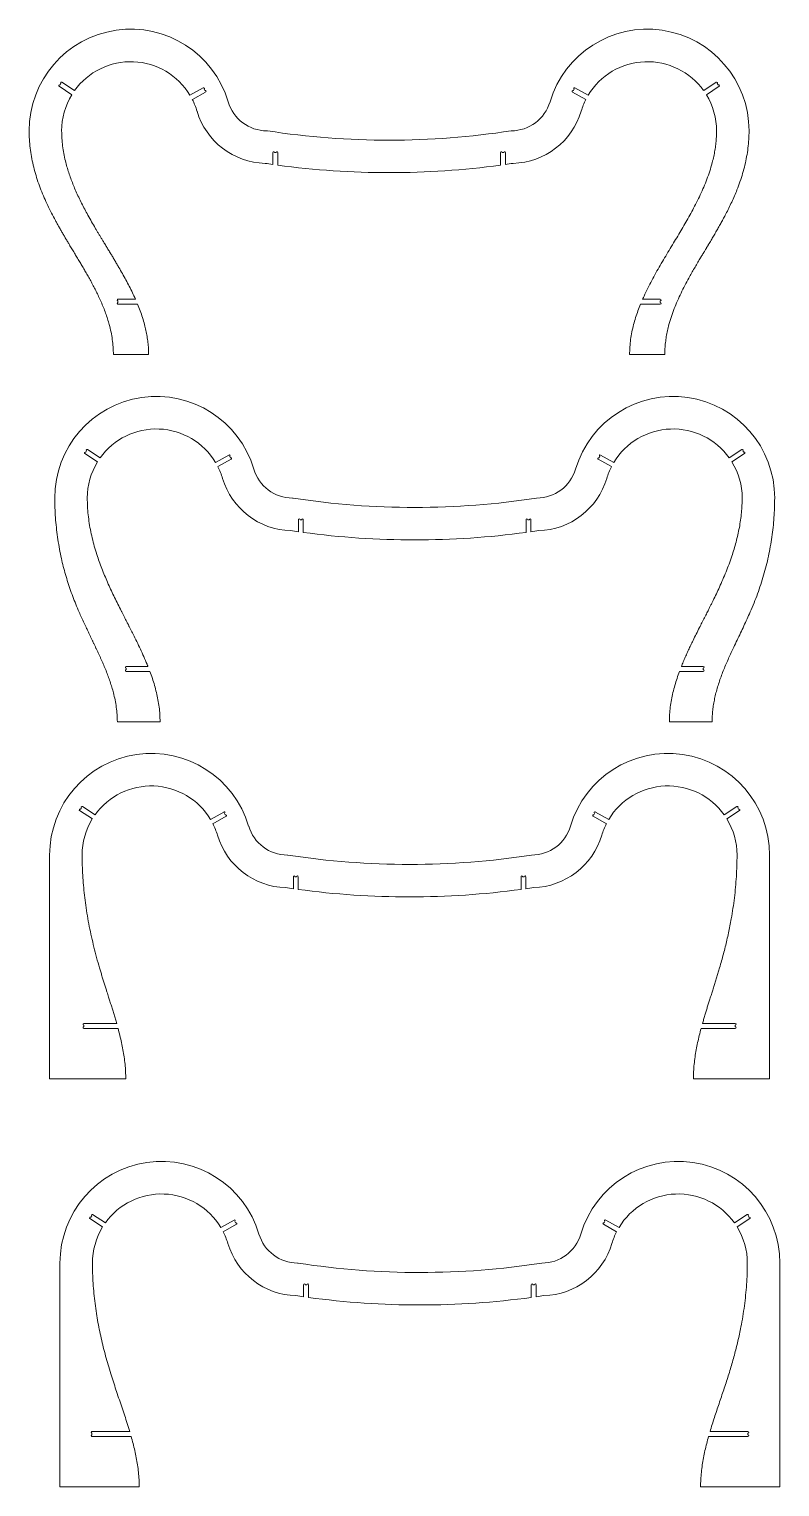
# Model space of a CAD drawing. Header units: millimetres. Extents: x -1732 to 6309, y -3588 to 3891.
# Drawn here: x 302 to 2148, y -3588 to -5 of the extents above; entities that cross this region are included whole.
import ezdxf

# ---------------------------------------------------------------- set-up
doc = ezdxf.new("R2010")
doc.units = ezdxf.units.MM

msp = doc.modelspace()

# ---------------------------------------------------------------- linework, layer by layer
at = {"color": 7, "linetype": 'Continuous', "lineweight": 15}
for p, q in [((380, -138.4), (377.8, -141.8)), ((413.4, -155.8), (382.2, -135.1)), ((1991.9, -135.1), (1960.8, -155.8)), ((1996.4, -141.8), (1994.2, -138.4)), ((375.5, -145.1), (406.7, -165.8)), ((730, -148.7), (697.2, -166.9)), ((703.1, -177.4), (735.8, -159.2)), ((733.8, -155.7), (731.9, -152.2)), ((1638.3, -159.2), (1671, -177.4)), ((1642.2, -152.2), (1640.3, -155.7)), ((1676.9, -166.9), (1644.2, -148.7)), ((1967.4, -165.8), (1998.6, -145.1)), ((901.1, -307.9), (901.1, -337.4)), ((909.1, -307.9), (905.1, -307.9)), ((913.1, -339), (913.1, -307.9)), ((1461.1, -307.9), (1461.1, -339)), ((1469.1, -307.9), (1465.1, -307.9)), ((1473.1, -337.4), (1473.1, -307.9)), ((563.2, -668.7), (520, -668.7)), ((520, -672.7), (520, -676.7)), ((520, -680.7), (568.3, -680.7)), ((1805.5, -680.7), (1854.1, -680.7)), ((1854.1, -668.7), (1810.6, -668.7)), ((1854.1, -676.7), (1854.1, -672.7)), ((508.9, -804.7), (595.5, -804.7)), ((1778.6, -804.7), (1865.2, -804.7)), ((476.4, -1058.6), (445.2, -1037.9)), ((2054.9, -1037.9), (2023.7, -1058.6)), ((438.5, -1047.9), (469.7, -1068.6)), ((442.9, -1041.3), (440.7, -1044.6)), ((792.9, -1051.6), (760.2, -1069.7)), ((766.1, -1080.2), (798.8, -1062)), ((796.8, -1058.5), (794.9, -1055)), ((1701.3, -1062), (1734, -1080.2)), ((1705.2, -1055), (1703.3, -1058.5)), ((1739.9, -1069.7), (1707.2, -1051.6)), ((2030.4, -1068.6), (2061.6, -1047.9)), ((2059.4, -1044.6), (2057.1, -1041.3)), ((964, -1210.8), (964, -1240.2)), ((972, -1210.8), (968, -1210.8)), ((976, -1241.9), (976, -1210.8)), ((1524, -1210.8), (1524, -1241.9)), ((1532, -1210.8), (1528, -1210.8)), ((1536, -1240.2), (1536, -1210.8)), ((594, -1571.5), (540.3, -1571.5)), ((540.3, -1575.5), (540.3, -1579.5)), ((1959.8, -1571.5), (1905.9, -1571.5)), ((1959.8, -1579.5), (1959.8, -1575.5)), ((540.3, -1583.5), (598.6, -1583.5)), ((1901.3, -1583.5), (1959.8, -1583.5)), ((518.6, -1707.5), (623.7, -1707.5)), ((1876.4, -1707.5), (1981.5, -1707.5)), ((425.9, -1925.6), (457.1, -1946.3)), ((430.4, -1918.9), (428.1, -1922.3)), ((463.8, -1936.3), (432.6, -1915.6)), ((780.3, -1929.2), (747.6, -1947.4)), ((784.2, -1936.2), (782.3, -1932.7)), ((1692.6, -1932.7), (1690.7, -1936.2)), ((1727.3, -1947.4), (1694.6, -1929.2)), ((2042.3, -1915.6), (2011.1, -1936.3)), ((2017.8, -1946.3), (2049, -1925.6)), ((2046.8, -1922.3), (2044.6, -1918.9)), ((753.5, -1957.9), (786.2, -1939.7)), ((1688.7, -1939.7), (1721.4, -1957.9)), ((352, -2035.1), (352, -2585.1)), ((2122.9, -2585.1), (2122.9, -2035.1)), ((951.5, -2088.4), (951.5, -2117.9)), ((959.5, -2088.4), (955.5, -2088.4)), ((963.5, -2119.5), (963.5, -2088.4)), ((1511.5, -2088.4), (1511.5, -2119.5)), ((1519.5, -2088.4), (1515.5, -2088.4)), ((1523.5, -2117.9), (1523.5, -2088.4)), ((517, -2449.1), (436.3, -2449.1)), ((436.3, -2453.1), (436.3, -2457.1)), ((436.3, -2461.1), (520.4, -2461.1)), ((1954.5, -2461.1), (2038.6, -2461.1)), ((2038.6, -2449.1), (1957.8, -2449.1)), ((2038.6, -2457.1), (2038.6, -2453.1)), ((352, -2585.1), (539.3, -2585.1)), ((1935.6, -2585.1), (2122.9, -2585.1)), ((451.3, -2928.6), (482.5, -2949.3)), ((455.7, -2922), (453.5, -2925.3)), ((489.1, -2939.3), (457.9, -2918.6)), ((805.7, -2932.3), (773, -2950.4)), ((809.6, -2939.2), (807.6, -2935.7)), ((1718, -2935.7), (1716, -2939.2)), ((1752.6, -2950.4), (1719.9, -2932.3)), ((2067.7, -2918.6), (2036.5, -2939.3)), ((2043.1, -2949.3), (2074.3, -2928.6)), ((2072.1, -2925.3), (2069.9, -2922)), ((778.8, -2960.9), (811.5, -2942.7)), ((1714.1, -2942.7), (1746.8, -2960.9)), ((377.4, -3038.2), (377.4, -3588.2)), ((2148.2, -3588.2), (2148.2, -3038.2)), ((976.8, -3091.5), (976.8, -3120.9)), ((984.8, -3091.5), (980.8, -3091.5)), ((988.8, -3122.6), (988.8, -3091.5)), ((1536.8, -3091.5), (1536.8, -3122.6)), ((1544.8, -3091.5), (1540.8, -3091.5)), ((1548.8, -3120.9), (1548.8, -3091.5)), ((456.1, -3452.2), (549.1, -3452.2)), ((456.1, -3460.2), (456.1, -3456.2)), ((552.6, -3464.2), (456.1, -3464.2)), ((1972.9, -3464.2), (2069.5, -3464.2)), ((2069.5, -3452.2), (1976.4, -3452.2)), ((2069.5, -3460.2), (2069.5, -3456.2)), ((377.4, -3588.2), (572.4, -3588.2)), ((1953.2, -3588.2), (2148.2, -3588.2))]:
    msp.add_line(p, q, dxfattribs=at)
for centre, radius, start, end in [((551.6, -254.7), 250, 16.6015, 180), ((1822.5, -254.7), 250, 360, 163.3985), ((551.6, -254.7), 170, 31.0829, 144.4352), ((1822.5, -254.7), 170, 35.5648, 148.9171), ((376.6, -143.4), 2, 56.4578, 236.4578), ((381.1, -136.8), 2, 56.4578, 236.4578), ((1993.1, -136.8), 2, 303.5422, 123.5422), ((1997.5, -143.4), 2, 303.5422, 123.5422), ((551.6, -254.7), 170, 148.4805, 180), ((551.6, -254.7), 170, 16.6015, 27.0377), ((730.9, -150.5), 2, 299.0603, 119.0603), ((734.8, -157.4), 2, 299.0603, 119.0603), ((1639.3, -157.4), 2, 60.9397, 240.9397), ((1643.2, -150.5), 2, 60.9397, 240.9397), ((1822.5, -254.7), 170, 152.9623, 163.3985), ((1822.5, -254.7), 170, 0, 31.5195), ((887.1, -154.7), 180, 196.6015, 268.4002), ((887.1, -154.7), 100, 196.6015, 269.5912), ((1487.1, -154.7), 100, 270, 343.3985), ((1487.1, -154.7), 180, 271.5998, 343.3985), ((886.3, -264.6), 10, 81.2428, 89.5912), ((1187.1, 1688), 1965.6, 261.2428, 278.779), ((903.1, -307.9), 2, 0, 180), ((911.1, -307.9), 2, 0, 180), ((1463.1, -307.9), 2, 360, 180), ((1471.1, -307.9), 2, 0, 180), ((1187.1, 1688.2), 2045.6, 261.4246, 261.9631), ((1187.1, 1688.2), 2045.6, 262.3024, 277.6976), ((1187.1, 1688.2), 2045.6, 278.0369, 278.5754), ((520, -670.7), 2, 90, 270), ((520, -678.7), 2, 90, 270), ((1854.1, -670.7), 2, 270, 90), ((1854.1, -678.7), 2, 270, 90), ((614.6, -1157.5), 250, 16.6015, 180), ((1885.5, -1157.5), 250, 0, 163.3985), ((614.6, -1157.5), 170, 31.0829, 144.4352), ((1885.5, -1157.5), 170, 35.5648, 148.9171), ((444.1, -1039.6), 2, 56.4578, 236.4578), ((2056, -1039.6), 2, 303.5422, 123.5422), ((439.6, -1046.3), 2, 56.4578, 236.4578), ((614.6, -1157.5), 170, 148.4805, 180), ((793.9, -1053.3), 2, 299.0603, 119.0603), ((797.8, -1060.3), 2, 299.0603, 119.0603), ((1702.3, -1060.3), 2, 60.9397, 240.9397), ((1706.2, -1053.3), 2, 60.9397, 240.9397), ((1885.5, -1157.5), 170, 0, 31.5195), ((2060.5, -1046.3), 2, 303.5422, 123.5422), ((614.6, -1157.5), 170, 16.6015, 27.0377), ((950, -1057.5), 180, 196.6015, 268.4002), ((950, -1057.5), 100, 196.6015, 269.5912), ((1550, -1057.5), 100, 270, 343.3985), ((1550, -1057.5), 180, 271.5998, 343.3985), ((1885.5, -1157.5), 170, 152.9623, 163.3985), ((949.3, -1167.5), 10, 81.2428, 89.5912), ((1250, 785.1), 1965.6, 261.2428, 278.779), ((966, -1210.8), 2, 0, 180), ((974, -1210.8), 2, 0, 180), ((1526, -1210.8), 2, 0, 180), ((1534, -1210.8), 2, 0, 180), ((1250, 785.3), 2045.6, 261.4246, 261.9631), ((1250, 785.3), 2045.6, 262.3024, 277.6976), ((1250, 785.3), 2045.6, 278.0369, 278.5754), ((540.3, -1573.5), 2, 90, 270), ((1959.8, -1573.5), 2, 270, 90), ((540.3, -1581.5), 2, 90, 270), ((1959.8, -1581.5), 2, 270, 90), ((602, -2035.1), 250, 16.6015, 180), ((1872.9, -2035.1), 250, 0, 163.3985), ((602, -2035.1), 170, 31.0829, 144.4352), ((1872.9, -2035.1), 170, 35.5648, 148.9171), ((427, -1923.9), 2, 56.4578, 236.4578), ((431.5, -1917.3), 2, 56.4578, 236.4578), ((781.3, -1930.9), 2, 299.0603, 119.0603), ((1693.6, -1930.9), 2, 60.9397, 240.9397), ((2043.4, -1917.3), 2, 303.5422, 123.5422), ((2047.9, -1923.9), 2, 303.5422, 123.5422), ((602, -2035.1), 170, 148.4805, 180), ((602, -2035.1), 170, 16.6015, 27.0377), ((785.2, -1937.9), 2, 299.0603, 119.0603), ((937.5, -1935.1), 100, 196.6015, 269.5912), ((1537.5, -1935.1), 100, 270, 343.3985), ((1689.7, -1937.9), 2, 60.9397, 240.9397), ((1872.9, -2035.1), 170, 152.9623, 163.3985), ((1872.9, -2035.1), 170, 0, 31.5195), ((937.5, -1935.1), 180, 196.6015, 268.4002), ((1537.5, -1935.1), 180, 271.5998, 343.3985), ((936.7, -2045.1), 10, 81.2428, 89.5912), ((1237.5, -92.5), 1965.6, 261.2428, 278.779), ((953.5, -2088.4), 2, 0, 180), ((961.5, -2088.4), 2, 0, 180), ((1513.5, -2088.4), 2, 0, 180), ((1521.5, -2088.4), 2, 0, 180), ((1237.5, -92.3), 2045.6, 261.4246, 261.9631), ((1237.5, -92.3), 2045.6, 262.3024, 277.6976), ((1237.5, -92.3), 2045.6, 278.0369, 278.5754), ((436.3, -2451.1), 2, 90, 270), ((436.3, -2459.1), 2, 90, 270), ((2038.6, -2451.1), 2, 270, 90), ((2038.6, -2459.1), 2, 270, 90), ((627.4, -3038.2), 250, 16.6015, 180), ((1898.2, -3038.2), 250, 0, 163.3985), ((627.4, -3038.2), 170, 31.0829, 144.4352), ((1898.2, -3038.2), 170, 35.5648, 148.9171), ((452.4, -2927), 2, 56.4578, 236.4578), ((456.8, -2920.3), 2, 56.4578, 236.4578), ((806.7, -2934), 2, 299.0603, 119.0603), ((1718.9, -2934), 2, 60.9397, 240.9397), ((2068.8, -2920.3), 2, 303.5422, 123.5422), ((2073.2, -2927), 2, 303.5422, 123.5422), ((627.4, -3038.2), 170, 148.4805, 180), ((627.4, -3038.2), 170, 16.6015, 27.0377), ((810.6, -2941), 2, 299.0603, 119.0603), ((962.8, -2938.2), 100, 196.6015, 269.5912), ((1562.8, -2938.2), 100, 270, 343.3985), ((1715.1, -2941), 2, 60.9397, 240.9397), ((1898.2, -3038.2), 170, 152.9623, 163.3985), ((1898.2, -3038.2), 170, 0, 31.5195), ((962.8, -2938.2), 180, 196.6015, 268.4002), ((1562.8, -2938.2), 180, 271.5998, 343.3985), ((962, -3048.2), 10, 81.2428, 89.5912), ((1262.8, -1095.6), 1965.6, 261.2428, 278.779), ((978.8, -3091.5), 2, 0, 180), ((986.8, -3091.5), 2, 0, 180), ((1538.8, -3091.5), 2, 0, 180), ((1546.8, -3091.5), 2, 0, 180), ((1262.8, -1095.4), 2045.6, 261.4246, 261.9631), ((1262.8, -1095.4), 2045.6, 262.3024, 277.6976), ((1262.8, -1095.4), 2045.6, 278.0369, 278.5754), ((456.1, -3454.2), 2, 90, 270), ((456.1, -3462.2), 2, 90, 270), ((2069.5, -3454.2), 2, 270, 90), ((2069.5, -3462.2), 2, 270, 90)]:
    msp.add_arc(centre, radius, start, end, dxfattribs=at)
for points, knots in [([(301.6, -254.7), (301.8, -261.7), (302, -275.9), (304.1, -297), (307.2, -318.1), (311.5, -338.9), (316.9, -359.4), (323.3, -379.8), (330.6, -399.7), (338.7, -419.1), (347.3, -438), (356.5, -456.7), (364.5, -471.8), (370.8, -483.3), (375.4, -491.5), (380, -499.6), (384.7, -507.7), (389.4, -515.7), (394.2, -523.8), (399.4, -532.5), (405.2, -542.1), (411.4, -552.3), (417.7, -562.8), (423.9, -573), (430, -583.3), (436, -593.5), (442.1, -604.1), (448.4, -615.1), (454.7, -626.6), (460.9, -638.1), (466.8, -649.8), (472.8, -662.1), (478.7, -675.1), (484.5, -688.9), (489.8, -702.8), (494.6, -716.8), (499.2, -732.3), (503.2, -749.2), (506.5, -767.5), (508.5, -786), (508.8, -798.4), (508.9, -804.7)], [0, 0, 0, 0, 0.0355087, 0.0713131, 0.1069411, 0.1426142, 0.1784132, 0.213886, 0.2499869, 0.2849235, 0.3198561, 0.3547879, 0.389722, 0.4056878, 0.4210773, 0.4371206, 0.4523797, 0.4685552, 0.4835381, 0.4999958, 0.519455, 0.5399972, 0.5599978, 0.5810453, 0.6003742, 0.6203151, 0.6404262, 0.6622029, 0.6841362, 0.7062735, 0.7282076, 0.7500072, 0.7751452, 0.8001932, 0.8251763, 0.8501098, 0.8750157, 0.9062635, 0.9375106, 0.9687556, 1, 1, 1, 1]), ([(563.2, -668.7), (560.8, -663.3), (555.9, -652.6), (548, -636.7), (539.7, -621.1), (531.1, -605.6), (523.6, -592.5), (517.3, -581.8), (512.3, -573.2), (507.3, -564.9), (502.1, -556.3), (496.9, -547.8), (491.7, -539.1), (486.7, -531), (482.2, -523.5), (478.1, -516.7), (474.1, -510.1), (470.2, -503.5), (466.2, -496.8), (460.5, -487.1), (453, -474.2), (444.4, -458.7), (436.3, -443.7), (428.9, -429), (421.7, -414.3), (415.2, -399.7), (409.2, -385.5), (403.9, -371.5), (399, -357.4), (394.6, -343.1), (390.4, -327.4), (386.8, -310.3), (383.9, -291.8), (382, -273.3), (381.8, -260.8), (381.6, -254.7)], [0, 0, 0, 0, 0.038687, 0.077376, 0.116057, 0.15473, 0.193375, 0.21522, 0.23653, 0.258664, 0.279089, 0.302098, 0.323812, 0.345975, 0.364695, 0.381076, 0.397892, 0.415087, 0.431625, 0.4491, 0.489254, 0.529463, 0.56536, 0.601247, 0.637126, 0.672997, 0.705837, 0.73859, 0.771275, 0.803909, 0.836512, 0.877886, 0.918258, 0.959436, 1, 1, 1, 1]), ([(1992.5, -254.7), (1992.4, -259.6), (1992.2, -269.5), (1991, -284.4), (1989.1, -299.1), (1986.4, -313.9), (1982.6, -330.5), (1977.5, -348.7), (1970.7, -368.5), (1963.1, -388), (1954.8, -407.2), (1945.7, -426), (1936.4, -444.3), (1926.8, -462), (1917, -479.2), (1907.1, -496.2), (1897, -513.2), (1886.5, -530.7), (1875.6, -548.6), (1864.6, -567), (1853.8, -585.3), (1843.2, -603.8), (1833, -622.5), (1823.3, -641.4), (1815.9, -656.9), (1811.8, -666), (1810.6, -668.7)], [0, 0, 0, 0, 0.032338, 0.065136, 0.097726, 0.130226, 0.163477, 0.209172, 0.254875, 0.300593, 0.346328, 0.392088, 0.437877, 0.481036, 0.5242, 0.567376, 0.610584, 0.653945, 0.701372, 0.74802, 0.794634, 0.841224, 0.887805, 0.934371, 0.980924, 1, 1, 1, 1]), ([(1865.2, -804.7), (1865.3, -799.7), (1865.4, -789.8), (1866.8, -775), (1868.8, -760.2), (1871.7, -745.6), (1875.7, -729.2), (1881.2, -711.1), (1888.3, -691.6), (1896.3, -672.4), (1905, -653.5), (1914.4, -634.9), (1923.2, -618.6), (1931, -604.5), (1937.9, -592.6), (1944.8, -580.8), (1950.2, -571.6), (1954.1, -565.1), (1956.5, -561.1), (1958.5, -557.9), (1960, -555.2), (1961.3, -553.2), (1962.7, -550.8), (1964.3, -548.1), (1965.9, -545.4), (1967.4, -542.9), (1968.8, -540.7), (1970.1, -538.4), (1971.5, -536.2), (1972.9, -533.9), (1975.9, -528.8), (1980.4, -521.2), (1986.5, -510.9), (1992.4, -500.7), (1998.3, -490.4), (2004.1, -480), (2009.8, -469.6), (2016, -457.7), (2022.8, -444.4), (2029.8, -429.7), (2036.5, -414.8), (2043.4, -398.1), (2050.3, -379.7), (2056.8, -359.4), (2062.3, -338.8), (2066.7, -318), (2070, -297), (2072.1, -275.9), (2072.3, -261.7), (2072.5, -254.7)], [0, 0, 0, 0, 0.024962, 0.049916, 0.074892, 0.099911, 0.124993, 0.159921, 0.194856, 0.2298, 0.264759, 0.299737, 0.334739, 0.357698, 0.380854, 0.404173, 0.426589, 0.434717, 0.442169, 0.449882, 0.454056, 0.457532, 0.462105, 0.467775, 0.473417, 0.478245, 0.482346, 0.486489, 0.491269, 0.495775, 0.500004, 0.520773, 0.540416, 0.560156, 0.580367, 0.60019, 0.620162, 0.640241, 0.667688, 0.69513, 0.722571, 0.750015, 0.785778, 0.821603, 0.857412, 0.893085, 0.928703, 0.964528, 1, 1, 1, 1]), ([(595.5, -804.7), (595.4, -799.7), (595.3, -789.7), (594, -774.8), (591.9, -760), (589.1, -745.3), (585.4, -729.9), (580.6, -713.8), (574.9, -697.1), (570.5, -686.1), (568.3, -680.7)], [0, 0, 0, 0, 0.116935, 0.233642, 0.350524, 0.467602, 0.584965, 0.723325, 0.861667, 1, 1, 1, 1]), ([(1805.5, -680.7), (1803.4, -686.1), (1799, -697.1), (1793.4, -713.8), (1788.3, -731.1), (1784.2, -749), (1781, -767.4), (1779, -786), (1778.7, -798.4), (1778.6, -804.7)], [0, 0, 0, 0, 0.138286, 0.276579, 0.414887, 0.56117, 0.707451, 0.853727, 1, 1, 1, 1]), ([(364.6, -1157.5), (364.7, -1165.5), (364.9, -1181.5), (366.3, -1205.5), (368.4, -1229.5), (371.4, -1253.3), (375.2, -1277.1), (379.5, -1299.6), (384.4, -1320.7), (389.6, -1340.6), (395.4, -1360.4), (401.9, -1379.9), (408.9, -1399.3), (416.4, -1418.5), (423.7, -1435.8), (430.6, -1451.2), (436.8, -1464.7), (441.6, -1474.9), (444.9, -1481.9), (446.6, -1485.6), (448.4, -1489.2), (450, -1492.7), (451.6, -1495.9), (453, -1498.9), (454.6, -1502.1), (456.1, -1505.3), (457.5, -1508.2), (458.8, -1511), (460.2, -1513.8), (461.6, -1516.8), (463.1, -1519.8), (464.5, -1522.9), (466, -1526), (467.5, -1529.2), (469, -1532.4), (470.6, -1535.8), (472.3, -1539.4), (474.4, -1543.9), (476.8, -1549.3), (479.7, -1555.6), (482.5, -1562), (486.2, -1570.6), (490.8, -1581.6), (496, -1595.1), (500.8, -1608.7), (505.2, -1622.4), (509.4, -1637.4), (513.2, -1653.8), (516.2, -1671.5), (518.2, -1689.5), (518.5, -1701.5), (518.6, -1707.5)], [0, 0, 0, 0, 0.0414699, 0.0832581, 0.124996, 0.1666894, 0.208409, 0.2500057, 0.285771, 0.3214023, 0.3570917, 0.3928067, 0.4285016, 0.4642224, 0.5000074, 0.5259748, 0.5518664, 0.5775864, 0.5846589, 0.5920522, 0.5987162, 0.6057121, 0.6120005, 0.6170575, 0.6233622, 0.6301904, 0.6358307, 0.6402108, 0.6461422, 0.6518763, 0.6573694, 0.6636171, 0.669621, 0.6753812, 0.681857, 0.6880967, 0.6952309, 0.7021575, 0.7140102, 0.7260944, 0.7382959, 0.7500123, 0.7752147, 0.8002699, 0.8252275, 0.8501385, 0.8750169, 0.9062645, 0.9375113, 0.968756, 1, 1, 1, 1]), ([(594, -1571.5), (593.6, -1570.6), (592.8, -1568.7), (589.5, -1560.6), (583.8, -1547.2), (575.3, -1528.7), (566.5, -1510.3), (559.8, -1497), (555.5, -1488.5), (553.7, -1484.9), (552, -1481.4), (550.2, -1478), (548.6, -1474.9), (547.2, -1472), (545.9, -1469.5), (544.7, -1467.2), (543.6, -1465.1), (542.5, -1462.8), (540.9, -1459.8), (539.2, -1456.4), (537.5, -1453.1), (535.9, -1450), (534.3, -1446.8), (532.6, -1443.5), (531, -1440.3), (529.5, -1437.4), (525.8, -1430), (519.8, -1418.2), (511.8, -1401.8), (503.9, -1385.3), (496.3, -1368.7), (489.1, -1352), (482.1, -1335), (475.6, -1317.9), (469.3, -1299.8), (463.3, -1280.8), (457.8, -1260.6), (453.2, -1240.2), (449.4, -1219.5), (446.7, -1198.7), (445, -1178), (444.7, -1164.3), (444.6, -1157.5)], [0, 0, 0, 0, 0.006709, 0.01348, 0.059351, 0.105199, 0.151018, 0.196685, 0.205911, 0.215508, 0.223931, 0.232177, 0.241163, 0.247448, 0.25405, 0.260472, 0.264435, 0.270183, 0.277719, 0.287655, 0.295679, 0.302724, 0.311561, 0.31994, 0.32786, 0.335322, 0.342324, 0.38343, 0.424536, 0.465641, 0.506747, 0.547855, 0.588963, 0.630765, 0.671174, 0.718684, 0.765348, 0.812463, 0.859791, 0.907415, 0.954109, 1, 1, 1, 1]), ([(2055.5, -1157.5), (2055.4, -1163.4), (2055.2, -1175.4), (2053.8, -1193.4), (2051.7, -1211.7), (2048.7, -1229.9), (2045, -1247.9), (2040.6, -1265.6), (2035.6, -1283.2), (2029.9, -1301.2), (2023.3, -1319.8), (2015.9, -1338.9), (2008, -1357.8), (2000, -1375.7), (1992, -1392.7), (1986.2, -1404.7), (1982.4, -1412.5), (1980.6, -1416.1), (1978.8, -1419.7), (1977.1, -1423.3), (1975.3, -1426.8), (1973.4, -1430.6), (1971.3, -1434.8), (1968.8, -1439.8), (1965.9, -1445.5), (1962.9, -1451.4), (1959.7, -1457.6), (1956.6, -1463.7), (1953.5, -1469.9), (1948.8, -1479), (1942.4, -1491.7), (1935.3, -1506.1), (1929, -1519.1), (1923.6, -1530.7), (1918.2, -1542.4), (1913.1, -1554.1), (1909, -1563.8), (1906.7, -1569.6), (1905.9, -1571.5)], [0, 0, 0, 0, 0.039993, 0.080665, 0.122105, 0.164395, 0.20502, 0.246599, 0.287122, 0.328803, 0.374114, 0.420703, 0.466663, 0.512616, 0.553045, 0.593415, 0.602569, 0.611941, 0.620902, 0.629586, 0.638601, 0.647946, 0.657621, 0.670756, 0.685674, 0.700802, 0.715633, 0.732742, 0.746862, 0.76241, 0.802139, 0.842356, 0.870979, 0.899818, 0.928938, 0.957782, 0.986438, 1, 1, 1, 1]), ([(1981.5, -1707.5), (1981.6, -1702.7), (1981.8, -1693.1), (1983, -1678.8), (1985, -1664.5), (1987.7, -1650.3), (1991, -1636), (1995, -1621.7), (1999.7, -1607.3), (2004.7, -1593.1), (2010.2, -1579), (2016.1, -1565), (2022.2, -1551.1), (2028.4, -1537.4), (2035.4, -1522.7), (2043.1, -1506.6), (2051.4, -1489.3), (2059.6, -1471.9), (2067.6, -1454.7), (2076, -1435.8), (2084.7, -1415.2), (2093.4, -1392.8), (2101.3, -1370.1), (2108.5, -1347.2), (2114.8, -1324), (2120.2, -1300.6), (2124.9, -1277.1), (2128.7, -1253.3), (2131.7, -1229.4), (2133.8, -1205.5), (2135.2, -1181.5), (2135.4, -1165.5), (2135.5, -1157.5)], [0, 0, 0, 0, 0.024951, 0.049895, 0.074866, 0.09989, 0.124991, 0.151138, 0.1773, 0.203479, 0.22971, 0.255986, 0.282414, 0.308523, 0.334298, 0.366993, 0.401427, 0.434343, 0.467099, 0.499997, 0.541796, 0.583417, 0.624997, 0.666731, 0.708288, 0.749995, 0.791594, 0.833313, 0.875005, 0.916746, 0.958538, 1, 1, 1, 1]), ([(623.7, -1707.5), (623.6, -1701.4), (623.4, -1689.3), (621.5, -1671.2), (618.7, -1653.3), (614.9, -1635.5), (610.2, -1617.9), (604.8, -1600.6), (600.7, -1589.2), (598.6, -1583.5)], [0, 0, 0, 0, 0.14286, 0.285714, 0.42857, 0.571425, 0.714283, 0.857141, 1, 1, 1, 1]), ([(1901.3, -1583.5), (1899.3, -1589.2), (1895.2, -1600.6), (1889.8, -1617.9), (1885.1, -1635.5), (1881.4, -1653.3), (1878.6, -1671.2), (1876.7, -1689.3), (1876.5, -1701.4), (1876.4, -1707.5)], [0, 0, 0, 0, 0.14286, 0.285718, 0.428576, 0.571431, 0.714286, 0.857143, 1, 1, 1, 1]), ([(517, -2449.1), (516, -2445.5), (513.9, -2438.2), (510.6, -2427.3), (507.3, -2416.5), (503.9, -2405.5), (500.5, -2394.9), (496.8, -2383.5), (493.4, -2372.8), (490, -2362), (487, -2352.3), (483.8, -2342.3), (480.8, -2332.3), (477.7, -2322.3), (473.3, -2307.2), (467.5, -2286.9), (460.9, -2261.5), (454.9, -2236), (449.5, -2210.4), (444.8, -2184.5), (440.9, -2159), (437.7, -2134), (435.2, -2109.3), (433.4, -2084.6), (432.3, -2059.9), (432.1, -2043.4), (432, -2035.1)], [0, 0, 0, 0, 0.026587, 0.053684, 0.080611, 0.10674, 0.134513, 0.159115, 0.19166, 0.21369, 0.239269, 0.263417, 0.288105, 0.312835, 0.33718, 0.399719, 0.461369, 0.522942, 0.584648, 0.646585, 0.708434, 0.766752, 0.82506, 0.883526, 0.941929, 1, 1, 1, 1]), ([(2042.9, -2035.1), (2042.8, -2043.9), (2042.6, -2061.4), (2041.3, -2087.6), (2039.3, -2113.8), (2036.5, -2139.9), (2033, -2166), (2029.2, -2189.1), (2025.4, -2209.3), (2021.9, -2226.6), (2018, -2243.8), (2013.9, -2261), (2009.5, -2278.1), (2004.9, -2295.2), (2000.6, -2310.2), (1996.7, -2323.2), (1993.4, -2334.1), (1990.1, -2345), (1986.7, -2355.9), (1983.3, -2366.7), (1979.7, -2377.8), (1976.3, -2388.6), (1973, -2399.1), (1969.8, -2409.2), (1966.7, -2419.1), (1963.7, -2429.1), (1960.7, -2439.1), (1958.8, -2445.8), (1957.8, -2449.1)], [0, 0, 0, 0, 0.061615, 0.123521, 0.185499, 0.247436, 0.309239, 0.371042, 0.412819, 0.454246, 0.496143, 0.537341, 0.579468, 0.620227, 0.662804, 0.689409, 0.71624, 0.743578, 0.769665, 0.797071, 0.823718, 0.851766, 0.876886, 0.901898, 0.926357, 0.950539, 0.97565, 1, 1, 1, 1]), ([(539.3, -2585.1), (539.2, -2579.2), (539.1, -2567.2), (537.6, -2549.2), (535.5, -2531.4), (532.6, -2513.6), (529, -2496), (525, -2478.5), (521.9, -2466.9), (520.4, -2461.1)], [0, 0, 0, 0, 0.142921, 0.285819, 0.428711, 0.571566, 0.714431, 0.857215, 1, 1, 1, 1]), ([(1954.5, -2461.1), (1953, -2466.9), (1949.9, -2478.5), (1945.9, -2496), (1942.3, -2513.6), (1939.4, -2531.4), (1937.3, -2549.2), (1935.8, -2567.2), (1935.7, -2579.2), (1935.6, -2585.1)], [0, 0, 0, 0, 0.142786, 0.285572, 0.428438, 0.571292, 0.714184, 0.857081, 1, 1, 1, 1]), ([(549.1, -3452.2), (547.1, -3445.6), (543.1, -3432.6), (536.7, -3413.1), (530.2, -3393.6), (523.5, -3373.9), (516.9, -3354.4), (510.4, -3334.9), (503.9, -3314.7), (497.4, -3293.7), (491.2, -3272), (485.4, -3250.3), (480, -3228.4), (475.2, -3206.3), (470.9, -3184.2), (467, -3161.2), (463.7, -3137.3), (460.9, -3112.6), (458.9, -3087.8), (457.6, -3063), (457.5, -3046.4), (457.4, -3038.2)], [0, 0, 0, 0, 0.048358, 0.095944, 0.144387, 0.192981, 0.242264, 0.289726, 0.337561, 0.391505, 0.443997, 0.496711, 0.549841, 0.60265, 0.655624, 0.708643, 0.766903, 0.825172, 0.883607, 0.941964, 1, 1, 1, 1]), ([(2068.2, -3038.2), (2068.1, -3046.9), (2067.9, -3064.5), (2066.5, -3090.8), (2064.2, -3117.1), (2061.1, -3143.3), (2057.2, -3169.3), (2053.1, -3192.4), (2048.9, -3212.6), (2045, -3230), (2040.9, -3247.1), (2036.3, -3264.3), (2031.6, -3281.3), (2026.6, -3298.4), (2021.3, -3315.4), (2015.8, -3332.6), (2010.2, -3349.6), (2004.4, -3366.7), (1998.6, -3383.8), (1992.8, -3400.9), (1987.1, -3417.9), (1981.6, -3435), (1978.1, -3446.5), (1976.4, -3452.2)], [0, 0, 0, 0, 0.061576, 0.123433, 0.18537, 0.247291, 0.309027, 0.370767, 0.412576, 0.453912, 0.49585, 0.53694, 0.579129, 0.619734, 0.662419, 0.704542, 0.746578, 0.788599, 0.831588, 0.873639, 0.915719, 0.957866, 1, 1, 1, 1]), ([(572.4, -3588.2), (572.3, -3582.2), (572.1, -3570.2), (570.7, -3552.2), (568.4, -3534.4), (565.4, -3516.6), (561.7, -3499), (557.4, -3481.5), (554.2, -3470), (552.6, -3464.2)], [0, 0, 0, 0, 0.142909, 0.285799, 0.428683, 0.571538, 0.714399, 0.857196, 1, 1, 1, 1]), ([(1972.9, -3464.2), (1971.3, -3470), (1968.1, -3481.5), (1963.9, -3499), (1960.2, -3516.6), (1957.2, -3534.4), (1955, -3552.2), (1953.5, -3570.2), (1953.3, -3582.2), (1953.2, -3588.2)], [0, 0, 0, 0, 0.142808, 0.285605, 0.428467, 0.571321, 0.714205, 0.857093, 1, 1, 1, 1])]:
    msp.add_open_spline(points, degree=3, knots=knots, dxfattribs=at)

doc.saveas('drawing.dxf')
